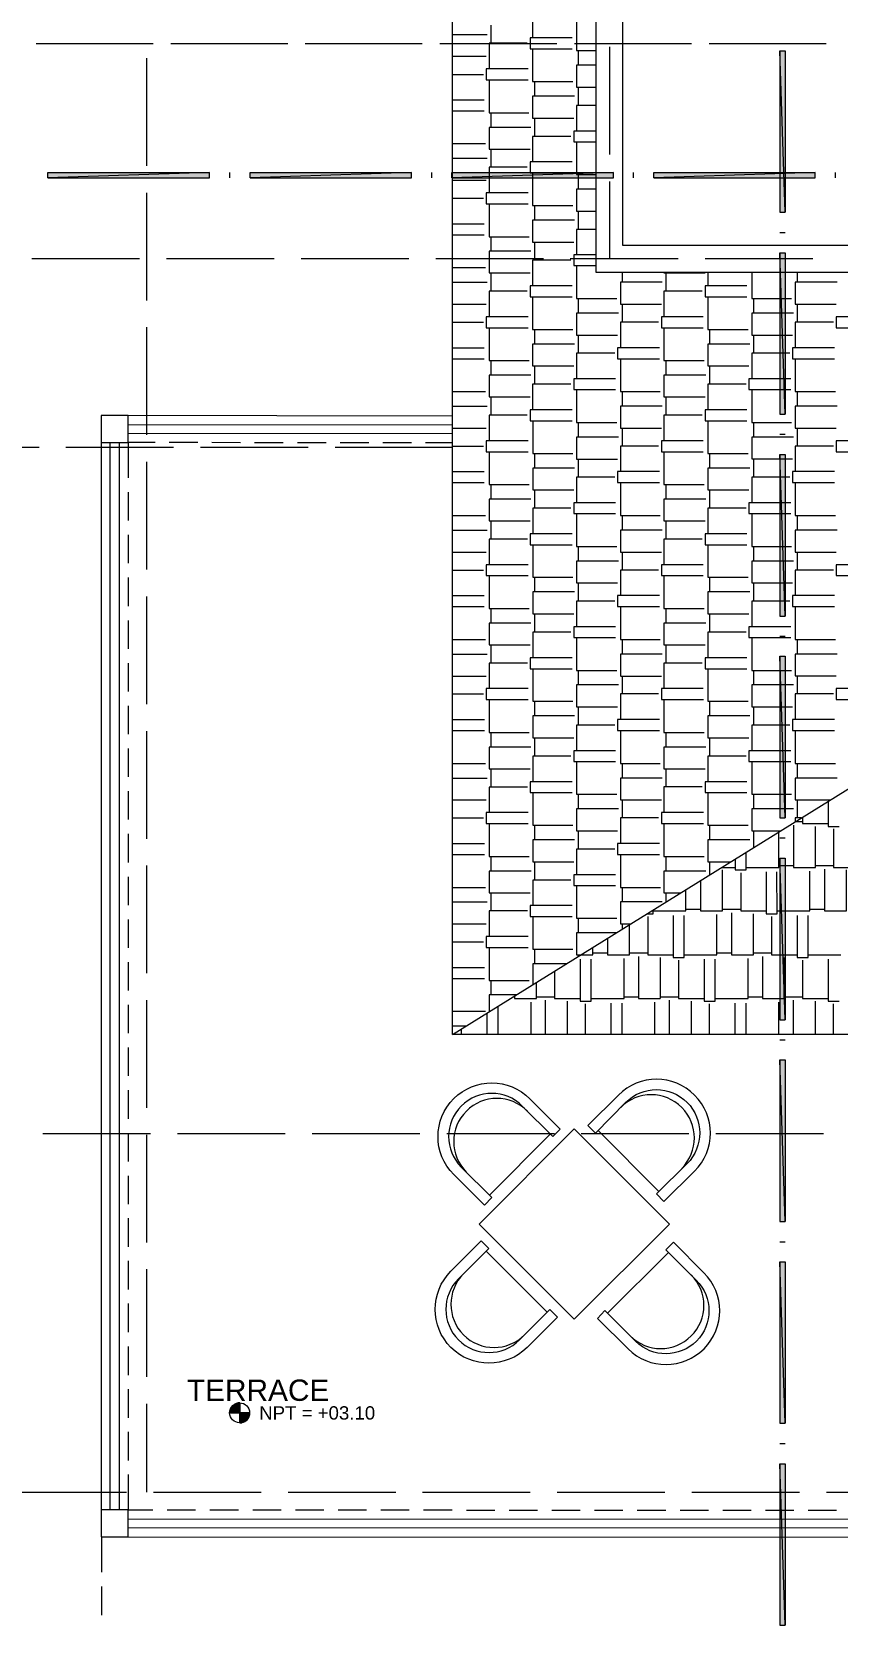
# Model space of a CAD drawing. Header units: metres. Extents: x 14 to 155, y 0 to 125.
# Drawn here: x 101.08 to 105.58, y 96.5 to 105.38 of the extents above; entities that cross this region are included whole.
import ezdxf

# ---------------------------------------------------------------- set-up
doc = ezdxf.new("R2010")
doc.units = ezdxf.units.M
doc.layers.add('PDF2_Geometry', color=7, linetype='Continuous', true_color=0xffbe80)
doc.layers.add('PDF2_Solid Fills', color=7, linetype='Continuous')
doc.layers.add('PDF2_Text', color=255, linetype='Continuous')
doc.styles.add('PDF Arial', font='arial.ttf')

msp = doc.modelspace()

# ---------------------------------------------------------------- linework, layer by layer
at = {"layer": 'PDF2_Geometry', "color": 0, "lineweight": 5}
for points in [[(106.3024, 99.7912), (103.4275, 99.7911), (103.427, 112.3918), (114.5739, 112.3922), (114.5744, 99.7915), (113.7253, 99.7915), (113.7253, 98.1903), (106.3025, 98.19)], [(112.995, 105.2402), (112.9949, 107.5903), (104.2263, 107.5899), (104.2264, 105.4435), (104.2264, 104.0414), (108.375, 104.0416), (108.3749, 105.2401)], [(112.8446, 105.3907), (108.2245, 105.3905), (108.2246, 104.1905), (104.3768, 104.1903), (104.3767, 107.4396), (112.8446, 107.4399)]]:
    msp.add_lwpolyline(points, close=True, dxfattribs=at)
at = {"layer": 'PDF2_Geometry', "color": 0, "lineweight": 0}
for points in [[(103.6404, 105.4185), (103.6404, 105.3167)], [(104.087, 105.489), (103.8739, 105.489), (103.8739, 105.3464)], [(104.1183, 105.4593), (104.1183, 105.276), (104.2264, 105.276)], [(103.4274, 105.3668), (103.6201, 105.3668)], [(104.0933, 105.3465), (103.8598, 105.3465), (103.8598, 105.2854), (104.0933, 105.2854)], [(101.1072, 105.3151), (101.7072, 105.3151)], [(101.1588, 105.3151), (101.7589, 105.3151)], [(101.8576, 105.3151), (102.4576, 105.3151)], [(101.9093, 105.3151), (102.5093, 105.3151)], [(102.6064, 105.3151), (103.2064, 105.3151)], [(102.6582, 105.3151), (103.2582, 105.3151)], [(103.3569, 105.3151), (103.9569, 105.3152)], [(103.4086, 105.3151), (104.0086, 105.3152)], [(103.4274, 105.2446), (103.6154, 105.2447)], [(103.8442, 105.3167), (103.631, 105.3167), (103.6311, 105.1741)], [(103.8739, 105.2854), (103.8739, 105.1037), (104.098, 105.1037)], [(104.1073, 105.3152), (104.7073, 105.3152)], [(104.1277, 105.276), (104.1277, 105.1945)], [(104.159, 105.3152), (104.759, 105.3152)], [(104.3016, 105.2963), (104.3016, 104.6963)], [(104.8577, 105.3152), (105.4578, 105.3152)], [(104.9095, 105.3152), (105.5095, 105.3152)], [(101.7213, 105.2336), (101.7213, 104.6336)], [(103.8488, 105.1742), (103.6154, 105.1741), (103.6154, 105.113), (103.8488, 105.113)], [(104.2264, 105.1945), (104.1183, 105.1945), (104.1183, 105.0724), (104.2264, 105.0724)], [(103.4274, 105.1427), (103.5997, 105.1427)], [(103.6311, 105.113), (103.6311, 104.9297), (103.8535, 104.9297)], [(103.8848, 105.1037), (103.8849, 105.0222)], [(104.1277, 105.0724), (104.1277, 104.9705)], [(103.4274, 105.0017), (103.6044, 105.0017)], [(104.1073, 105.0222), (103.8739, 105.0222), (103.8739, 104.9)], [(103.4274, 104.9407), (103.6044, 104.9407)], [(103.6404, 104.9297), (103.6404, 104.8483)], [(103.8739, 104.8999), (104.1026, 104.8999)], [(103.8849, 104.8999), (103.8849, 104.7981)], [(104.2264, 104.9704), (104.1183, 104.9704), (104.1183, 104.8278)], [(103.8645, 104.8483), (103.6311, 104.8483), (103.6311, 104.7276), (103.8598, 104.7276)], [(104.087, 104.7981), (103.8739, 104.7981), (103.8739, 104.6555)], [(104.2264, 104.8279), (104.1026, 104.8279), (104.1027, 104.7684), (104.2264, 104.7684)], [(103.4274, 104.7574), (103.6107, 104.7574)], [(103.6404, 104.7276), (103.6404, 104.6258)], [(104.1183, 104.7684), (104.1183, 104.5851), (104.2264, 104.5851)], [(103.4274, 104.6759), (103.6201, 104.6759)], [(103.8442, 104.6258), (103.6311, 104.6258), (103.6311, 104.4832)], [(104.0933, 104.6555), (103.8598, 104.6555), (103.8598, 104.5944)], [(102.1866, 104.5662), (102.1866, 104.596)], [(103.3115, 104.5662), (103.3115, 104.596)], [(103.4274, 104.5537), (103.6154, 104.5537)], [(103.8598, 104.5945), (104.0933, 104.5945)], [(103.8739, 104.5945), (103.8739, 104.4128)], [(104.1277, 104.5851), (104.1277, 104.5036)], [(104.3016, 104.5459), (104.3016, 104.1166)], [(104.4363, 104.5663), (104.4363, 104.5961)], [(105.5612, 104.5663), (105.5612, 104.5961)], [(101.7213, 104.4831), (101.7213, 103.8831)], [(103.4274, 104.4535), (103.5998, 104.4535)], [(103.8489, 104.4832), (103.6154, 104.4832), (103.6154, 104.4221)], [(104.2264, 104.5036), (104.1183, 104.5036), (104.1183, 104.3815)], [(103.6154, 104.4221), (103.8489, 104.4222)], [(103.6311, 104.4221), (103.6311, 104.2389), (103.8536, 104.2389)], [(103.8739, 104.4127), (104.098, 104.4127)], [(103.8849, 104.4127), (103.8849, 104.3312)], [(104.1183, 104.3814), (104.2264, 104.3814)], [(104.1277, 104.3814), (104.1277, 104.2796)], [(103.4275, 104.3109), (103.6045, 104.3109)], [(104.1074, 104.3312), (103.8739, 104.3312), (103.8739, 104.2091), (104.1027, 104.2091)], [(104.2264, 104.2796), (104.1183, 104.2796), (104.1183, 104.137)], [(103.4275, 104.2497), (103.6045, 104.2497)], [(103.6405, 104.2389), (103.6405, 104.1574)], [(103.8849, 104.2091), (103.8849, 104.1072)], [(105.2511, 104.2624), (105.2809, 104.2624)], [(101.0837, 104.1165), (101.6837, 104.1165)], [(101.8341, 104.1165), (102.4341, 104.1166)], [(102.583, 104.1166), (103.183, 104.1166)], [(103.3334, 104.1166), (103.9335, 104.1166)], [(103.8645, 104.1574), (103.6311, 104.1574), (103.6311, 104.0414), (103.6311, 104.0367), (103.8599, 104.0367)], [(104.087, 104.1072), (103.8739, 104.1072), (103.8739, 104.0414), (103.8739, 103.9646)], [(104.0838, 104.1166), (104.6839, 104.1166)], [(104.2264, 104.137), (104.1027, 104.137), (104.1027, 104.0774), (104.2264, 104.0774)], [(104.8343, 104.1167), (105.4344, 104.1167)], [(103.4275, 104.0664), (103.6108, 104.0664)], [(103.6405, 104.0367), (103.6405, 103.9349)], [(104.1183, 104.0774), (104.1183, 104.0414), (104.1183, 103.8941), (104.3424, 103.8942)], [(104.3721, 104.0414), (104.3721, 103.985)], [(104.6056, 104.0415), (104.6056, 104.0368), (104.8343, 104.0368)], [(104.6165, 104.0368), (104.6165, 103.9349)], [(104.85, 104.0415), (104.85, 103.9647)], [(105.0944, 104.0415), (105.0944, 103.8942), (105.3169, 103.8942)], [(105.3482, 104.0415), (105.3482, 103.985)], [(103.4275, 103.985), (103.6201, 103.985)], [(103.8442, 103.9349), (103.6311, 103.9349), (103.6311, 103.7923)], [(104.0933, 103.9646), (103.8599, 103.9646), (103.8599, 103.9035)], [(104.5962, 103.985), (104.3628, 103.985), (104.3628, 103.8628), (104.5915, 103.8628)], [(104.8187, 103.935), (104.6056, 103.9349), (104.6056, 103.7923)], [(105.0678, 103.9647), (104.8343, 103.9647), (104.8343, 103.9035)], [(105.5707, 103.985), (105.3372, 103.985), (105.3372, 103.8629), (105.566, 103.8629)], [(103.4275, 103.8628), (103.6154, 103.8628)], [(103.8599, 103.9036), (104.0933, 103.9036)], [(103.8739, 103.9036), (103.8739, 103.7219)], [(104.1277, 103.8941), (104.1277, 103.8127)], [(104.3721, 103.8628), (104.3721, 103.7626)], [(104.8343, 103.9036), (105.0678, 103.9036)], [(104.85, 103.9036), (104.85, 103.7219)], [(105.1038, 103.8942), (105.1038, 103.8127)], [(105.3482, 103.8629), (105.3482, 103.7627)], [(101.7213, 103.7343), (101.7214, 103.1343)], [(103.4275, 103.7626), (103.5998, 103.7626)], [(103.8489, 103.7923), (103.6154, 103.7923), (103.6155, 103.7312), (103.8489, 103.7312)], [(103.6311, 103.7312), (103.6311, 103.5479), (103.8536, 103.5479)], [(104.3518, 103.8127), (104.1183, 103.8127), (104.1183, 103.6905), (104.3471, 103.6905)], [(104.5759, 103.7626), (104.3628, 103.7626), (104.3628, 103.62)], [(104.825, 103.7924), (104.5915, 103.7923), (104.5915, 103.7312), (104.825, 103.7312)], [(104.6056, 103.7312), (104.6056, 103.5479), (104.8297, 103.5479)], [(105.3279, 103.8127), (105.0944, 103.8127), (105.0944, 103.6905), (105.3216, 103.6906)], [(105.5503, 103.7627), (105.3372, 103.7627), (105.3372, 103.6201)], [(105.7994, 103.7924), (105.5659, 103.7924), (105.5659, 103.7313), (105.7994, 103.7313)], [(103.8739, 103.7218), (104.098, 103.7218)], [(103.8849, 103.7218), (103.8849, 103.6403)], [(104.1277, 103.6905), (104.1277, 103.5887)], [(104.85, 103.7219), (105.0741, 103.7219)], [(104.8594, 103.7219), (104.8594, 103.6404)], [(105.1038, 103.6905), (105.1038, 103.5887)], [(103.4275, 103.62), (103.6045, 103.62)], [(103.4275, 103.5589), (103.6045, 103.5589)], [(104.1074, 103.6404), (103.8739, 103.6403), (103.8739, 103.5182), (104.1027, 103.5182)], [(104.3315, 103.5887), (104.1184, 103.5887), (104.1184, 103.4461)], [(104.5806, 103.62), (104.3471, 103.62), (104.3471, 103.5589), (104.5806, 103.5589)], [(104.3628, 103.5589), (104.3628, 103.3756), (104.5853, 103.3756)], [(105.0835, 103.6404), (104.85, 103.6404), (104.85, 103.5182), (105.0788, 103.5182)], [(105.3075, 103.5887), (105.0944, 103.5887), (105.0944, 103.4461)], [(105.5566, 103.6201), (105.3216, 103.6201), (105.3216, 103.5589), (105.5566, 103.5589)], [(105.3373, 103.5589), (105.3373, 103.3756), (105.5613, 103.3756)], [(103.8646, 103.4664), (103.6311, 103.4664), (103.6311, 103.3458)], [(103.6405, 103.5479), (103.6405, 103.4664)], [(103.8849, 103.5182), (103.8849, 103.4164)], [(104.839, 103.4665), (104.6056, 103.4665), (104.6056, 103.3458)], [(104.6166, 103.5479), (104.6166, 103.4665)], [(104.8594, 103.5182), (104.8594, 103.4164)], [(103.4275, 103.3756), (103.6108, 103.3756)], [(104.087, 103.4164), (103.8739, 103.4164), (103.8739, 103.2738)], [(104.3361, 103.4461), (104.1027, 103.4461), (104.1027, 103.3866), (104.3362, 103.3866)], [(104.1184, 103.3866), (104.1184, 103.2033), (104.3424, 103.2033)], [(104.3722, 103.3756), (104.3722, 103.2941)], [(105.0631, 103.4164), (104.85, 103.4164), (104.85, 103.2738)], [(105.3122, 103.4461), (105.0788, 103.4461), (105.0788, 103.3866), (105.3122, 103.3866)], [(105.0944, 103.3866), (105.0944, 103.2033), (105.3169, 103.2033)], [(105.3482, 103.3756), (105.3482, 103.2942)], [(103.4275, 103.2941), (103.6202, 103.2941)], [(103.6311, 103.3459), (103.8599, 103.3459)], [(103.6405, 103.3459), (103.6405, 103.244)], [(104.5962, 103.2941), (104.3628, 103.2941), (104.3628, 103.172), (104.5915, 103.172)], [(104.6056, 103.3459), (104.8344, 103.3459)], [(104.6166, 103.3459), (104.6166, 103.2441)], [(105.5707, 103.2942), (105.3373, 103.2942), (105.3373, 103.172), (105.566, 103.172)], [(103.8442, 103.2439), (103.6311, 103.2439), (103.6311, 103.1013)], [(104.0933, 103.2738), (103.8599, 103.2738), (103.8599, 103.2126), (104.0933, 103.2126)], [(103.874, 103.2126), (103.874, 103.0309), (104.098, 103.031)], [(104.1277, 103.2033), (104.1277, 103.1218)], [(104.8187, 103.244), (104.6056, 103.244), (104.6056, 103.1014)], [(105.0678, 103.2738), (104.8344, 103.2738), (104.8344, 103.2127), (105.0678, 103.2127)], [(104.85, 103.2127), (104.85, 103.031), (105.0741, 103.031)], [(105.1038, 103.2033), (105.1038, 103.1218)], [(103.4275, 103.1406), (101.6195, 103.1421), (101.6195, 103.1922), (103.4275, 103.1908)], [(103.4275, 103.1719), (103.6155, 103.1719)], [(104.3518, 103.1218), (104.1184, 103.1218), (104.1184, 102.9996), (104.3471, 102.9996)], [(104.3722, 103.172), (104.3722, 103.0717)], [(105.3279, 103.1218), (105.0944, 103.1218), (105.0944, 102.9997), (105.3216, 102.9997)], [(105.2511, 103.1375), (105.2809, 103.1375)], [(105.3482, 103.172), (105.3482, 103.0718)], [(100.5229, 103.0652), (101.1229, 103.0652)], [(101.2733, 103.0652), (101.8733, 103.0653)], [(101.7699, 103.092), (101.6195, 103.092), (101.6196, 102.8946)], [(102.0081, 103.092), (101.8483, 103.092)], [(102.0222, 103.0653), (102.6222, 103.0653)], [(102.2462, 103.0904), (102.0864, 103.092)], [(102.4843, 103.0904), (102.3246, 103.0904)], [(102.7225, 103.0904), (102.5627, 103.0904)], [(102.7726, 103.0653), (103.4275, 103.0653)], [(102.9606, 103.0904), (102.8008, 103.0904)], [(103.1987, 103.0904), (103.039, 103.0904)], [(103.4275, 103.0905), (103.2771, 103.0905)], [(103.4275, 103.0716), (103.5998, 103.0716)], [(103.8489, 103.1014), (103.6155, 103.1014), (103.6155, 103.0403), (103.8489, 103.0403)], [(103.6311, 103.0403), (103.6311, 102.857), (103.8536, 102.857)], [(103.8849, 103.0309), (103.8849, 102.9495)], [(104.5759, 103.0717), (104.3628, 103.0716), (104.3628, 102.929)], [(104.825, 103.1015), (104.5915, 103.1015), (104.5916, 103.0403), (104.825, 103.0404)], [(104.6056, 103.0403), (104.6056, 102.8571), (104.8297, 102.8571)], [(104.8594, 103.031), (104.8594, 102.9495)], [(105.5504, 103.0717), (105.3373, 103.0717), (105.3373, 102.9291)], [(105.7994, 103.1015), (105.5659, 103.1015), (105.5659, 103.0404), (105.7994, 103.0404)], [(101.7214, 102.9839), (101.7214, 102.3839)], [(104.1074, 102.9495), (103.874, 102.9495), (103.874, 102.8273)], [(104.1278, 102.9996), (104.1278, 102.8978)], [(105.0835, 102.9495), (104.85, 102.9495), (104.85, 102.8273)], [(105.1038, 102.9997), (105.1038, 102.8979)], [(103.4275, 102.9291), (103.6045, 102.9291)], [(103.4275, 102.868), (103.6045, 102.868)], [(103.6405, 102.857), (103.6405, 102.7755)], [(104.3315, 102.8977), (104.1184, 102.8977), (104.1184, 102.7551)], [(104.5806, 102.9292), (104.3471, 102.9291), (104.3471, 102.868), (104.5806, 102.868)], [(104.3628, 102.868), (104.3628, 102.6847), (104.5853, 102.6847)], [(104.6166, 102.8571), (104.6166, 102.7756)], [(105.3076, 102.8978), (105.0945, 102.8978), (105.0945, 102.7552)], [(105.5567, 102.9292), (105.3216, 102.9292), (105.3216, 102.8681), (105.5567, 102.8681)], [(105.3373, 102.8681), (105.3373, 102.6848), (105.5614, 102.6848)], [(101.6196, 102.8147), (101.6196, 102.6564)], [(103.8646, 102.7756), (103.6311, 102.7755), (103.6311, 102.6549), (103.8599, 102.6549)], [(103.874, 102.8272), (104.1027, 102.8272)], [(103.8849, 102.8272), (103.8849, 102.7254)], [(104.3362, 102.7552), (104.1027, 102.7552), (104.1027, 102.6957), (104.3362, 102.6957)], [(104.8391, 102.7756), (104.6056, 102.7756), (104.6056, 102.6549), (104.8344, 102.6549)], [(104.85, 102.8273), (105.0788, 102.8273)], [(104.8594, 102.8273), (104.8594, 102.7254)], [(105.3122, 102.7553), (105.0788, 102.7553), (105.0788, 102.6957), (105.3123, 102.6957)], [(103.4275, 102.6847), (103.6108, 102.6847)], [(104.0871, 102.7254), (103.874, 102.7254), (103.874, 102.5828)], [(104.1184, 102.6957), (104.1184, 102.5124), (104.3425, 102.5124)], [(104.3722, 102.6847), (104.3722, 102.6033)], [(105.0631, 102.7254), (104.85, 102.7254), (104.85, 102.5828)], [(105.0945, 102.6957), (105.0945, 102.5124), (105.3169, 102.5124)], [(105.3483, 102.6848), (105.3483, 102.6033)], [(101.6196, 102.5765), (101.6196, 102.4183)], [(103.4275, 102.6032), (103.6202, 102.6032)], [(103.6405, 102.6549), (103.6405, 102.5531)], [(104.0934, 102.5829), (103.8599, 102.5829), (103.8599, 102.5218), (104.0934, 102.5218)], [(104.5963, 102.6033), (104.3628, 102.6033), (104.3628, 102.4811)], [(104.6166, 102.6549), (104.6166, 102.5531)], [(105.0678, 102.5829), (104.8344, 102.5829), (104.8344, 102.5218), (105.0678, 102.5218)], [(105.5707, 102.6033), (105.3373, 102.6033), (105.3373, 102.4811)], [(103.8443, 102.5531), (103.6312, 102.5531), (103.6312, 102.4105)], [(103.874, 102.5218), (103.874, 102.3401), (104.0981, 102.3401)], [(104.1278, 102.5124), (104.1278, 102.4309)], [(104.8187, 102.5531), (104.6056, 102.5531), (104.6056, 102.4105)], [(104.8501, 102.5218), (104.8501, 102.3401), (105.0741, 102.3401)], [(105.1038, 102.5124), (105.1038, 102.431)], [(103.4275, 102.481), (103.6155, 102.481)], [(103.8489, 102.4106), (103.6155, 102.4106), (103.6155, 102.3494), (103.849, 102.3494)], [(104.3518, 102.4309), (104.1184, 102.4309), (104.1184, 102.3088)], [(104.3628, 102.481), (104.5916, 102.481)], [(104.3722, 102.481), (104.3722, 102.3808)], [(104.825, 102.4106), (104.5916, 102.4106), (104.5916, 102.3495), (104.825, 102.3495)], [(105.3279, 102.431), (105.0945, 102.431), (105.0945, 102.3088)], [(105.3373, 102.481), (105.5661, 102.481)], [(105.3483, 102.481), (105.3483, 102.3808)], [(105.7994, 102.4106), (105.566, 102.4106), (105.566, 102.3495), (105.7994, 102.3495)], [(101.6196, 102.3384), (101.6196, 102.1801)], [(103.4275, 102.3807), (103.5998, 102.3807)], [(103.6312, 102.3494), (103.6312, 102.1661), (103.8536, 102.1662)], [(103.885, 102.3401), (103.885, 102.2586)], [(104.5759, 102.3808), (104.3628, 102.3808), (104.3628, 102.2382)], [(104.6056, 102.3495), (104.6056, 102.1662), (104.8297, 102.1662)], [(104.8594, 102.3401), (104.8594, 102.2586)], [(105.5504, 102.3808), (105.3373, 102.3808), (105.3373, 102.2382)], [(101.7214, 102.2334), (101.7214, 101.6334)], [(103.4275, 102.2381), (103.6045, 102.2381)], [(104.1074, 102.2586), (103.874, 102.2586), (103.874, 102.1364)], [(104.1184, 102.3087), (104.3472, 102.3087)], [(104.1278, 102.3087), (104.1278, 102.2069)], [(104.5806, 102.2382), (104.3472, 102.2382), (104.3472, 102.177)], [(105.0835, 102.2586), (104.8501, 102.2586), (104.8501, 102.1365)], [(105.0945, 102.3087), (105.3216, 102.3087)], [(105.1039, 102.3087), (105.1039, 102.2069)], [(105.5567, 102.2382), (105.3216, 102.2382), (105.3216, 102.1771)], [(103.4275, 102.1771), (103.6045, 102.1771)], [(103.6405, 102.1661), (103.6405, 102.0847)], [(103.874, 102.1363), (104.1028, 102.1363)], [(103.885, 102.1363), (103.885, 102.0345)], [(104.3315, 102.2069), (104.1184, 102.2069), (104.1184, 102.0643)], [(104.3472, 102.1771), (104.5806, 102.1772)], [(104.3628, 102.1771), (104.3628, 101.9939), (104.5853, 101.9939)], [(104.6166, 102.1662), (104.6166, 102.0847)], [(104.8501, 102.1364), (105.0788, 102.1364)], [(104.8594, 102.1364), (104.8594, 102.0346)], [(105.3076, 102.2069), (105.0945, 102.2069), (105.0945, 102.0643)], [(105.3216, 102.1772), (105.5567, 102.1772)], [(105.3373, 102.1772), (105.3373, 101.9939), (105.5614, 101.9939)], [(101.6196, 102.1003), (101.6196, 101.942)], [(103.8646, 102.0847), (103.6312, 102.0847), (103.6312, 101.964), (103.8599, 101.964)], [(104.3362, 102.0644), (104.1028, 102.0643), (104.1028, 102.0048), (104.3362, 102.0048)], [(104.8391, 102.0847), (104.6057, 102.0847), (104.6057, 101.964), (104.8344, 101.9641)], [(105.3123, 102.0644), (105.0788, 102.0644), (105.0788, 102.0048), (105.3123, 102.0049)], [(103.4275, 101.9938), (103.6108, 101.9938)], [(103.6406, 101.964), (103.6406, 101.8622)], [(104.0871, 102.0345), (103.874, 102.0345), (103.874, 101.8919)], [(104.1184, 102.0048), (104.1184, 101.8215), (104.3425, 101.8215)], [(104.3722, 101.9939), (104.3722, 101.9124)], [(104.6166, 101.964), (104.6166, 101.8622)], [(105.0632, 102.0346), (104.8501, 102.0346), (104.8501, 101.892)], [(105.0945, 102.0048), (105.0945, 101.8216), (105.317, 101.8216)], [(105.2512, 102.0126), (105.281, 102.0126)], [(105.3483, 101.9939), (105.3483, 101.9124)], [(103.4275, 101.9123), (103.6202, 101.9124)], [(104.0934, 101.8919), (103.8599, 101.8919), (103.8599, 101.8308)], [(104.5963, 101.9124), (104.3628, 101.9124), (104.3628, 101.7902)], [(105.0679, 101.892), (104.8344, 101.892), (104.8344, 101.8308)], [(105.5708, 101.9124), (105.3373, 101.9124), (105.3373, 101.7903)], [(101.6196, 101.8621), (101.6196, 101.7039)], [(103.4275, 101.7901), (103.6155, 101.7901)], [(103.8443, 101.8622), (103.6312, 101.8622), (103.6312, 101.7196)], [(103.8599, 101.8309), (104.0934, 101.8309)], [(103.874, 101.8309), (103.874, 101.6492)], [(104.1278, 101.8215), (104.1278, 101.7401)], [(104.3628, 101.7901), (104.5916, 101.7901)], [(104.3722, 101.7901), (104.3722, 101.6899)], [(104.8188, 101.8622), (104.6057, 101.8622), (104.6057, 101.7196)], [(104.8344, 101.8309), (105.0679, 101.8309)], [(104.8501, 101.8309), (104.8501, 101.6492)], [(105.1039, 101.8216), (105.1039, 101.7401)], [(105.3373, 101.7902), (105.5661, 101.7902)], [(105.3483, 101.7902), (105.3483, 101.6899)], [(103.4276, 101.6899), (103.5999, 101.6899)], [(103.849, 101.7196), (103.6155, 101.7196), (103.6155, 101.6585)], [(104.3519, 101.74), (104.1184, 101.74), (104.1184, 101.6178), (104.3472, 101.6178)], [(104.5759, 101.6899), (104.3628, 101.6899), (104.3628, 101.5473)], [(104.825, 101.7196), (104.5916, 101.7196), (104.5916, 101.6585)], [(105.3279, 101.74), (105.0945, 101.74), (105.0945, 101.6178), (105.3217, 101.6178)], [(105.5504, 101.6899), (105.3373, 101.6899), (105.3373, 101.5473)], [(105.7994, 101.7197), (105.566, 101.7197), (105.566, 101.6585)], [(101.6196, 101.624), (101.6196, 101.4657)], [(103.6155, 101.6586), (103.849, 101.6586)], [(103.6312, 101.6586), (103.6312, 101.4753)], [(103.874, 101.6491), (104.0981, 101.6491)], [(103.885, 101.6491), (103.885, 101.5676)], [(104.1278, 101.6178), (104.1278, 101.516)], [(104.5916, 101.6586), (104.8251, 101.6586)], [(104.6057, 101.6586), (104.6057, 101.4753)], [(104.8501, 101.6491), (105.0742, 101.6491)], [(104.8595, 101.6491), (104.8595, 101.5677)], [(105.1039, 101.6178), (105.1039, 101.516)], [(105.566, 101.6586), (105.7994, 101.6586)], [(103.4276, 101.5473), (103.6046, 101.5473)], [(104.1075, 101.5676), (103.874, 101.5676), (103.874, 101.4455), (104.1028, 101.4455)], [(104.3315, 101.516), (104.1184, 101.516), (104.1184, 101.3734)], [(104.5806, 101.5473), (104.3472, 101.5473), (104.3472, 101.4862), (104.5806, 101.4862)], [(105.0835, 101.5677), (104.8501, 101.5677), (104.8501, 101.4455), (105.0789, 101.4455)], [(105.3076, 101.516), (105.0945, 101.516), (105.0945, 101.3734)], [(105.5567, 101.5473), (105.3217, 101.5473), (105.3217, 101.4862), (105.5567, 101.4862)], [(101.7214, 101.483), (101.7214, 100.883)], [(103.4276, 101.4861), (103.6046, 101.4861)], [(103.6312, 101.4752), (103.8537, 101.4752)], [(103.6406, 101.4752), (103.6406, 101.3937)], [(103.885, 101.4455), (103.885, 101.3437)], [(104.3629, 101.4862), (104.3629, 101.3029), (104.5853, 101.3029)], [(104.6057, 101.4752), (104.8297, 101.4752)], [(104.6166, 101.4752), (104.6166, 101.3937)], [(104.8595, 101.4455), (104.8595, 101.3437)], [(105.3373, 101.4862), (105.3373, 101.3029), (105.5614, 101.3029)], [(101.6196, 101.3858), (101.6196, 101.2276)], [(103.8646, 101.3937), (103.6312, 101.3937), (103.6312, 101.273)], [(104.0871, 101.3437), (103.874, 101.3437), (103.874, 101.201)], [(104.3362, 101.3734), (104.1028, 101.3734), (104.1028, 101.3138), (104.3362, 101.3139)], [(104.8391, 101.3938), (104.6057, 101.3937), (104.6057, 101.2731)], [(105.0632, 101.3437), (104.8501, 101.3437), (104.8501, 101.2011)], [(105.3123, 101.3734), (105.0789, 101.3734), (105.0789, 101.3139), (105.3123, 101.3139)], [(103.4276, 101.3028), (103.6109, 101.3029)], [(103.6312, 101.2731), (103.86, 101.2731)], [(103.6406, 101.2731), (103.6406, 101.1713)], [(104.1184, 101.3138), (104.1184, 101.1306), (104.3425, 101.1306)], [(104.3722, 101.3029), (104.3722, 101.2214)], [(104.6057, 101.2732), (104.8344, 101.2732)], [(104.6167, 101.2732), (104.6167, 101.1714)], [(105.0945, 101.3139), (105.0945, 101.1306), (105.317, 101.1306)], [(105.3483, 101.3029), (105.3483, 101.2215)], [(103.4276, 101.2214), (103.6202, 101.2214)], [(103.8443, 101.1713), (103.6312, 101.1713), (103.6312, 101.0287)], [(104.0934, 101.2011), (103.86, 101.201), (103.86, 101.1399), (104.0934, 101.1399)], [(104.5963, 101.2214), (104.3629, 101.2214), (104.3629, 101.0993), (104.5916, 101.0993)], [(104.8188, 101.1714), (104.6057, 101.1714), (104.6057, 101.0288)], [(105.0679, 101.2011), (104.8344, 101.2011), (104.8344, 101.14), (105.0679, 101.14)], [(105.5708, 101.2215), (105.3373, 101.2215), (105.3373, 101.0993), (105.5348, 101.0993)], [(101.6196, 101.1477), (101.6196, 100.9895)], [(103.4276, 101.0992), (103.6156, 101.0992)], [(103.874, 101.1399), (103.874, 100.9582), (104.0981, 100.9582)], [(104.1278, 101.1306), (104.1278, 101.0491)], [(104.3722, 101.0993), (104.3722, 100.999)], [(104.8501, 101.14), (104.8501, 100.9583), (105.0742, 100.9583)], [(105.1039, 101.1306), (105.1039, 101.0491)], [(105.3483, 101.0993), (105.3483, 100.9991)], [(105.5206, 101.0914), (105.5206, 100.952), (105.5818, 100.952)], [(103.4276, 100.9989), (103.5999, 100.9989)], [(103.849, 101.0287), (103.6156, 101.0287), (103.6156, 100.9676), (103.849, 100.9676)], [(104.3519, 101.0491), (104.1185, 101.0491), (104.1185, 100.9269), (104.3472, 100.9269)], [(104.576, 100.9989), (104.3629, 100.9989), (104.3629, 100.8563)], [(104.8251, 101.0288), (104.5916, 101.0288), (104.5916, 100.9676), (104.8251, 100.9676)], [(105.328, 101.0491), (105.0945, 101.0491), (105.0945, 100.927), (105.2559, 100.927)], [(105.3703, 100.999), (105.3373, 100.999), (105.3373, 100.977)], [(105.3388, 100.9786), (105.378, 100.9786)], [(105.378, 101.0022), (105.378, 100.9677), (105.5206, 100.9677)], [(101.6196, 100.9096), (101.6196, 100.7513)], [(103.6312, 100.9676), (103.6312, 100.7843), (103.8537, 100.7843)], [(103.885, 100.9582), (103.885, 100.8768)], [(104.1278, 100.9269), (104.1278, 100.8251)], [(104.6057, 100.9676), (104.6057, 100.7843), (104.8298, 100.7844)], [(104.8595, 100.9583), (104.8595, 100.8768)], [(105.1039, 100.927), (105.1039, 100.8329)], [(105.2465, 100.7232), (105.2465, 100.9206)], [(105.3279, 100.9583), (105.3279, 100.7232), (105.4501, 100.7232)], [(105.4501, 100.7232), (105.4501, 100.952)], [(105.5504, 100.9379), (105.5504, 100.7233), (105.693, 100.7233)], [(103.4276, 100.8564), (103.6046, 100.8564)], [(104.1075, 100.8768), (103.874, 100.8768), (103.874, 100.7546), (104.1028, 100.7546)], [(104.3316, 100.8251), (104.1185, 100.8251), (104.1185, 100.6825)], [(104.5807, 100.8564), (104.3472, 100.8564), (104.3472, 100.7953), (104.5807, 100.7953)], [(105.0836, 100.8768), (104.8501, 100.8768), (104.8501, 100.7546), (104.9786, 100.7546)], [(105.0631, 100.7092), (105.0631, 100.8079)], [(105.2512, 100.8878), (105.281, 100.8878)], [(101.7215, 100.7341), (101.7215, 100.134)], [(103.4276, 100.7953), (103.6046, 100.7953)], [(103.6406, 100.7843), (103.6406, 100.7028)], [(103.885, 100.7546), (103.885, 100.6528)], [(104.3629, 100.7953), (104.3629, 100.612), (104.5854, 100.612)], [(104.6167, 100.7843), (104.6167, 100.7029)], [(104.8595, 100.7546), (104.8595, 100.681)], [(104.9284, 100.7232), (105.002, 100.7232)], [(105.0021, 100.7687), (105.0021, 100.7092), (105.0632, 100.7092)], [(105.0631, 100.7232), (105.2464, 100.7232)], [(105.2465, 100.7342), (105.328, 100.7342)], [(105.4501, 100.7342), (105.5504, 100.7342)], [(105.5003, 100.7139), (105.5003, 100.4804), (105.6225, 100.4804), (105.6225, 100.7092)], [(101.6196, 100.6714), (101.6196, 100.5132)], [(103.8647, 100.7028), (103.6312, 100.7028), (103.6312, 100.5822), (103.86, 100.5822)], [(104.0872, 100.6527), (103.874, 100.6527), (103.8741, 100.5101)], [(104.3363, 100.6825), (104.1028, 100.6825), (104.1028, 100.623), (104.3363, 100.623)], [(104.1185, 100.623), (104.1185, 100.4397), (104.3425, 100.4397)], [(104.8392, 100.7029), (104.6057, 100.7029), (104.6057, 100.5822), (104.6997, 100.5822)], [(104.8093, 100.6496), (104.8093, 100.4804), (104.9315, 100.4804)], [(104.9316, 100.4804), (104.9316, 100.7092)], [(105.0334, 100.6935), (105.0334, 100.4804), (105.1744, 100.4804)], [(105.1744, 100.6982), (105.1744, 100.4648), (105.2356, 100.4648), (105.2355, 100.6982)], [(105.2356, 100.4804), (105.4188, 100.4804), (105.4188, 100.7029)], [(103.4276, 100.612), (103.6109, 100.612)], [(103.6406, 100.5822), (103.6406, 100.4804)], [(104.3723, 100.612), (104.3723, 100.5305)], [(104.5446, 100.4804), (104.7279, 100.4804), (104.7279, 100.5995)], [(104.6167, 100.5822), (104.6167, 100.529)], [(103.4276, 100.5305), (103.6203, 100.5305)], [(103.8443, 100.4804), (103.6312, 100.4804), (103.6312, 100.3378)], [(104.0934, 100.5102), (103.86, 100.5102), (103.86, 100.449), (104.0934, 100.4491)], [(103.8741, 100.449), (103.8741, 100.2674), (104.0981, 100.2674)], [(104.5963, 100.5305), (104.3629, 100.5305), (104.3629, 100.4084), (104.4224, 100.4084)], [(104.5117, 100.4647), (104.5446, 100.4647), (104.5446, 100.4851)], [(104.5149, 100.4492), (104.5149, 100.2361), (104.6575, 100.2361)], [(104.6574, 100.4554), (104.6574, 100.2203), (104.7185, 100.2203), (104.7185, 100.4554)], [(104.7185, 100.2361), (104.9002, 100.2361), (104.9002, 100.4602)], [(104.7279, 100.4899), (104.8093, 100.4899)], [(104.9316, 100.4899), (105.0334, 100.4899)], [(104.9817, 100.4695), (104.9817, 100.2361), (105.1038, 100.2361)], [(105.1039, 100.2361), (105.1039, 100.4648)], [(105.2057, 100.4492), (105.2057, 100.2361), (105.3483, 100.2361)], [(105.3483, 100.4554), (105.3483, 100.2203), (105.4095, 100.2203)], [(105.4094, 100.2203), (105.4094, 100.4554)], [(105.4188, 100.4899), (105.5003, 100.4899)], [(101.6196, 100.4333), (101.6197, 100.275)], [(103.4276, 100.4083), (103.6156, 100.4083)], [(104.3394, 100.3582), (104.1185, 100.3582), (104.1185, 100.236), (104.1435, 100.236), (104.2093, 100.2361), (104.2093, 100.2767)], [(104.1278, 100.4397), (104.1279, 100.3582)], [(104.3723, 100.4084), (104.3723, 100.3787)], [(104.4131, 100.2361), (104.4131, 100.4037)], [(103.4276, 100.308), (103.5999, 100.308)], [(103.849, 100.3379), (103.6156, 100.3378), (103.6156, 100.2767), (103.849, 100.2767)], [(103.6312, 100.2767), (103.6312, 100.0934), (103.8537, 100.0934)], [(103.885, 100.2674), (103.885, 100.1859)], [(104.2908, 100.3285), (104.2908, 100.2361), (104.413, 100.2361)], [(101.6197, 100.1952), (101.6197, 100.0369)], [(104.062, 100.1859), (103.8741, 100.1859), (103.8741, 100.0699)], [(104.1279, 100.236), (104.1279, 100.2267)], [(104.1388, 100.2109), (104.1388, 99.9775), (104.2, 99.9775), (104.2, 100.2109)], [(104.2, 99.9916), (104.3833, 99.9916), (104.3832, 100.2157)], [(104.2093, 100.2469), (104.2908, 100.2469)], [(104.4131, 100.2469), (104.5149, 100.2469)], [(104.4631, 100.2267), (104.4631, 99.9916), (104.5853, 99.9917)], [(104.5854, 99.9917), (104.5854, 100.2204)], [(104.6872, 100.2063), (104.6872, 99.9917), (104.8298, 99.9917)], [(104.8298, 100.211), (104.8298, 99.9775), (104.8909, 99.9775)], [(104.8908, 99.9917), (105.0741, 99.9917), (105.0741, 100.2157)], [(104.8908, 99.9775), (104.8908, 100.211)], [(104.9002, 100.247), (104.9817, 100.247)], [(105.1039, 100.247), (105.2057, 100.247)], [(105.1541, 100.2267), (105.1541, 99.9917), (105.2763, 99.9917), (105.2763, 100.2204)], [(105.3781, 100.2063), (105.3781, 99.9917), (105.5207, 99.9917)], [(105.4094, 100.2361), (105.5911, 100.2361)], [(105.5207, 100.211), (105.5207, 99.9775), (105.5818, 99.9775)], [(103.4276, 100.1655), (103.6046, 100.1655)], [(103.4276, 100.1044), (103.6046, 100.1044)], [(103.6406, 100.0934), (103.6406, 100.012)], [(103.9963, 100.1452), (103.9963, 99.9916), (104.1389, 99.9916)], [(103.7832, 100.012), (103.6313, 100.012), (103.6313, 99.9179)], [(103.7676, 100.0026), (103.7723, 100.0026)], [(103.7723, 100.0057), (103.7723, 99.9916), (103.8944, 99.9916), (103.8944, 100.0825)], [(103.8944, 100.0026), (103.9962, 100.0026)], [(104.3833, 100.0026), (104.4631, 100.0026)], [(104.5854, 100.0026), (104.6872, 100.0026)], [(105.0741, 100.0026), (105.154, 100.0026)], [(105.2763, 100.0026), (105.3781, 100.0026)], [(101.6197, 99.957), (101.6197, 99.7988)], [(101.7215, 99.9837), (101.7215, 99.3836)], [(103.4276, 99.9211), (103.6109, 99.9211)], [(103.6814, 99.7911), (103.6814, 99.9493)], [(103.8647, 99.7911), (103.8647, 99.9728)], [(103.9462, 99.7911), (103.9462, 99.9823)], [(104.0683, 99.7911), (104.0683, 99.9776)], [(104.1687, 99.7911), (104.1687, 99.9618)], [(104.3112, 99.7911), (104.3112, 99.9666)], [(104.3723, 99.7911), (104.3723, 99.9666)], [(104.5556, 99.7911), (104.5556, 99.9728)], [(104.6371, 99.7911), (104.637, 99.9823)], [(104.7593, 99.7911), (104.7593, 99.9776)], [(104.8595, 99.7911), (104.8595, 99.9618)], [(105.0021, 99.7911), (105.0021, 99.9666)], [(105.0632, 99.7911), (105.0632, 99.9666)], [(105.2465, 99.7911), (105.2465, 99.9728)], [(105.3279, 99.7911), (105.3279, 99.9823)], [(105.4502, 99.7911), (105.4502, 99.9776)], [(105.5504, 99.7911), (105.5504, 99.9619)], [(103.4276, 99.8396), (103.5044, 99.8396)], [(103.4777, 99.7911), (103.4777, 99.824)], [(103.6203, 99.7911), (103.6203, 99.9117)], [(105.2512, 99.7613), (105.2811, 99.7613)], [(101.6197, 99.7189), (101.6197, 99.5606)], [(101.6197, 99.4808), (101.6197, 99.3225)], [(101.1434, 99.2395), (101.7434, 99.2395)], [(101.6197, 99.2426), (101.6197, 99.0844)], [(101.7215, 99.2333), (101.7215, 98.6332)], [(101.8938, 99.2395), (102.4939, 99.2396)], [(102.6443, 99.2396), (103.2444, 99.2396)], [(103.3947, 99.2396), (103.9948, 99.2396)], [(103.9712, 99.2364), (103.6329, 98.8965)], [(104.1436, 99.2396), (104.7436, 99.2397)], [(104.5776, 98.9169), (104.2392, 99.2568)], [(104.8941, 99.2397), (105.4941, 99.2397)], [(101.6197, 99.0045), (101.6197, 98.8462)], [(101.6197, 98.768), (101.6197, 98.6082)], [(103.6156, 98.5847), (103.9556, 98.2448)], [(105.2513, 98.6365), (105.2811, 98.6365)], [(101.6197, 98.5298), (101.6197, 98.3701)], [(104.2909, 98.2385), (104.6308, 98.5769)], [(101.7215, 98.4829), (101.7216, 97.8828)], [(101.6197, 98.2917), (101.6197, 98.1319)], [(101.6197, 98.0535), (101.6197, 97.8938)], [(101.6197, 97.8154), (101.6198, 97.6557)], [(101.7216, 97.7339), (101.7216, 97.2404)], [(102.2417, 97.7387), (102.2417, 97.6275)], [(102.1853, 97.6823), (102.2981, 97.6823)], [(101.6198, 97.5773), (101.6198, 97.4175)], [(105.2513, 97.5116), (105.2811, 97.5116)], [(101.6198, 97.3391), (101.6198, 97.1418), (101.7577, 97.1418)], [(101.0104, 97.2404), (101.6104, 97.2404)], [(101.7608, 97.2404), (102.3608, 97.2404)], [(102.5112, 97.2405), (103.1112, 97.2405)], [(103.2601, 97.2405), (103.8601, 97.2405)], [(104.0105, 97.2405), (104.6105, 97.2405)], [(104.7609, 97.2405), (105.3609, 97.2406)], [(105.5113, 97.2406), (106.1113, 97.2406)], [(101.8376, 97.1418), (101.9958, 97.1418)], [(102.0757, 97.1418), (102.234, 97.1418)], [(102.3138, 97.1418), (102.4721, 97.1418)], [(102.552, 97.1418), (102.7102, 97.1418)], [(102.7901, 97.1418), (102.9484, 97.1418)], [(103.0282, 97.1418), (103.1865, 97.1418)], [(103.2664, 97.1419), (103.4246, 97.1419)], [(103.5044, 97.1403), (103.6627, 97.1403)], [(103.7426, 97.1403), (103.9009, 97.1403)], [(103.9808, 97.1403), (104.139, 97.1403)], [(104.2188, 97.1403), (104.3771, 97.1403)], [(104.457, 97.1403), (104.6152, 97.1403)], [(104.6951, 97.1403), (104.8534, 97.1403)], [(104.9332, 97.1403), (105.0915, 97.1403)], [(105.1714, 97.1403), (105.3296, 97.1403)], [(105.4095, 97.1403), (105.5678, 97.1403)], [(101.4709, 96.9898), (101.4709, 96.794)], [(101.4709, 96.7141), (101.4709, 96.5558)]]:
    msp.add_lwpolyline(points, dxfattribs=at)
for points in [[(105.2511, 104.3751), (105.2809, 104.3751), (105.251, 105.2744)], [(105.2809, 104.3751), (105.251, 105.2744), (105.2808, 105.2744)], [(102.0738, 104.5662), (102.0738, 104.596), (101.173, 104.5662)], [(102.0738, 104.596), (101.173, 104.5662), (101.173, 104.596)], [(103.1987, 104.5662), (103.1987, 104.596), (102.2994, 104.5662)], [(103.1987, 104.596), (102.2994, 104.5662), (102.2994, 104.596)], [(104.3235, 104.5663), (104.3235, 104.5961), (103.4243, 104.5662)], [(104.3235, 104.5961), (103.4243, 104.5662), (103.4243, 104.5961)], [(105.4484, 104.5663), (105.4484, 104.5961), (104.5491, 104.5663)], [(105.4484, 104.5961), (104.5491, 104.5663), (104.5491, 104.5961)], [(105.2511, 103.2503), (105.2809, 103.2503), (105.2511, 104.1496)], [(105.2809, 103.2503), (105.2511, 104.1496), (105.2809, 104.1496)], [(101.6195, 103.2424), (101.4692, 103.2424), (101.4692, 103.092), (101.6195, 103.092)], [(101.5696, 97.1418), (101.5195, 97.1418), (101.5192, 103.092), (101.5694, 103.092)], [(105.2511, 102.1239), (105.281, 102.1239), (105.2511, 103.0247)], [(105.281, 102.1239), (105.2511, 103.0247), (105.2809, 103.0247)], [(105.2512, 100.999), (105.281, 100.999), (105.2512, 101.8998)], [(105.281, 100.999), (105.2512, 101.8998), (105.281, 101.8998)], [(105.2512, 99.8741), (105.281, 99.8741), (105.2512, 100.7749)], [(105.281, 99.8741), (105.2512, 100.7749), (105.281, 100.7749)], [(105.2513, 98.7492), (105.2811, 98.7492), (105.2512, 99.65)], [(105.2811, 98.7492), (105.2512, 99.65), (105.2811, 99.65)], [(104.106, 99.2663), (103.5765, 98.7351), (104.106, 98.2056), (104.6371, 98.7352)], [(105.2513, 97.6244), (105.2811, 97.6244), (105.2513, 98.5237)], [(105.2811, 97.6244), (105.2513, 98.5237), (105.2811, 98.5237)], [(102.1869, 97.6933), (102.2417, 97.6823), (102.1853, 97.6823)], [(102.1901, 97.7042), (102.2417, 97.6933), (102.1869, 97.6933)], [(102.2417, 97.6933), (102.1869, 97.6933), (102.2417, 97.6823)], [(102.1962, 97.7136), (102.2417, 97.7042), (102.1901, 97.7042)], [(102.2417, 97.7042), (102.1901, 97.7042), (102.2417, 97.6933)], [(102.2025, 97.723), (102.2417, 97.7136), (102.1962, 97.7136)], [(102.2417, 97.7136), (102.1962, 97.7136), (102.2417, 97.7042)], [(102.2104, 97.7293), (102.2417, 97.723), (102.2025, 97.723)], [(102.2417, 97.723), (102.2025, 97.723), (102.2417, 97.7136)], [(102.2214, 97.7356), (102.2417, 97.7293), (102.2104, 97.7293)], [(102.2417, 97.7293), (102.2104, 97.7293), (102.2417, 97.723)], [(102.2307, 97.7387), (102.2417, 97.7356), (102.2214, 97.7356)], [(102.2417, 97.7356), (102.2214, 97.7356), (102.2417, 97.7293)], [(102.2417, 97.7387), (102.2307, 97.7387)], [(102.2417, 97.7387), (102.2307, 97.7387), (102.2417, 97.7356)], [(102.2982, 97.6823), (102.2417, 97.6823), (102.2982, 97.6729)], [(102.2417, 97.6823), (102.2982, 97.6729), (102.2417, 97.6729)], [(102.2982, 97.6728), (102.2417, 97.6728), (102.2951, 97.6635)], [(102.2417, 97.6728), (102.2951, 97.6635), (102.2417, 97.6635)], [(102.295, 97.6635), (102.2417, 97.6635), (102.2903, 97.6556)], [(102.2417, 97.6635), (102.2903, 97.6556), (102.2417, 97.6556)], [(102.2903, 97.6557), (102.2417, 97.6557), (102.2856, 97.6463)], [(102.2417, 97.6557), (102.2856, 97.6463), (102.2417, 97.6463)], [(102.2856, 97.6462), (102.2417, 97.6462), (102.2778, 97.6399)], [(102.2417, 97.6462), (102.2778, 97.6399), (102.2417, 97.6399)], [(102.2777, 97.64), (102.2417, 97.64), (102.2698, 97.6337)], [(102.2417, 97.64), (102.2698, 97.6337), (102.2417, 97.6337)], [(102.2699, 97.6337), (102.2417, 97.6337), (102.2621, 97.6306)], [(102.2417, 97.6337), (102.2621, 97.6306), (102.2417, 97.6306)], [(102.2527, 97.6275), (102.2417, 97.6275), (102.2417, 97.6306)], [(102.2417, 97.6306), (102.2621, 97.6306), (102.2527, 97.6275)], [(102.2417, 97.6275), (102.2527, 97.6275)], [(102.2527, 97.6275), (102.2417, 97.6275)], [(105.2514, 96.4995), (105.2812, 96.4995), (105.2513, 97.3988)], [(105.2812, 96.4995), (105.2513, 97.3988), (105.2811, 97.3988)], [(101.6198, 97.1418), (101.4694, 97.1418), (101.4694, 96.9914), (101.6198, 96.9914)], [(101.6198, 97.0916), (107.4525, 97.0903), (107.4525, 97.0402), (101.6198, 97.0415)]]:
    msp.add_lwpolyline(points, close=True, dxfattribs=at)
at = {"layer": 'PDF2_Geometry', "color": 0, "lineweight": 5}
for points in [[(103.4275, 103.2392), (101.4692, 103.2423), (101.4694, 96.9913), (107.6013, 96.9899), (107.6012, 98.19)], [(103.4276, 99.7911), (108.6116, 103.0092), (114.5744, 99.7915)]]:
    msp.add_lwpolyline(points, dxfattribs=at)
at = {"layer": 'PDF2_Geometry', "color": 0, "lineweight": 0}
msp.add_lwpolyline([(103.8163, 99.3932, 0.999757), (103.4762, 99.0531), (103.647, 98.8824), (103.6047, 98.8401), (103.4339, 99.0108, -0.999819), (103.8584, 99.4339), (104.0277, 99.2647), (103.9854, 99.2224), (103.8163, 99.3932)], format="xyb", dxfattribs=at)
for points in [[(104.3519, 99.4542), (104.1811, 99.285), (104.225, 99.2427), (104.3927, 99.4137, -0.999757), (104.7342, 99.072), (104.5635, 98.9028), (104.6058, 98.8605), (104.7765, 99.0297, 0.999819)], [(103.8006, 98.0896), (103.9698, 98.2589), (104.0121, 98.2166), (103.8428, 98.0474, -0.999819), (103.4183, 98.4719), (103.5875, 98.6411), (103.6298, 98.5988), (103.4606, 98.4296, 0.999757)], [(104.4475, 98.0819), (104.2768, 98.2526), (104.2345, 98.2087), (104.4053, 98.0395, 0.999819), (104.8283, 98.4641), (104.659, 98.6333), (104.6168, 98.5911), (104.786, 98.4218, -0.999757)]]:
    msp.add_lwpolyline(points, format="xyb", close=True, dxfattribs=at)
msp.add_circle((102.241, 97.6831), 0.0556, dxfattribs=at)
for centre, start, end in [((103.6743, 99.1949), 44.99591, 224.96804), ((104.5345, 99.2154), 314.99591, 134.96804), ((103.6587, 98.2878), 134.99591, 314.96804), ((104.5878, 98.2816), 224.99591, 44.96804)]:
    msp.add_arc(centre, 0.2405, start, end, dxfattribs=at)
at = {"layer": 'PDF2_Solid Fills', "color": 0, "transparency": 33554559}
for points in [[(105.251, 105.2744), (105.2809, 104.3752), (105.2808, 105.2744)], [(105.2511, 104.3752), (105.2809, 104.3752), (105.251, 105.2744)], [(101.173, 104.596), (101.173, 104.5662), (102.0738, 104.596)], [(101.173, 104.5662), (102.0738, 104.5662), (102.0738, 104.596)], [(102.2995, 104.596), (102.2995, 104.5662), (103.1987, 104.596)], [(102.2995, 104.5662), (103.1987, 104.5662), (103.1987, 104.596)], [(103.4243, 104.5961), (103.4243, 104.5662), (104.3234, 104.5961)], [(103.4243, 104.5662), (104.3234, 104.5663), (104.3234, 104.5961)], [(104.5491, 104.5961), (104.5491, 104.5663), (105.4483, 104.5961)], [(104.5491, 104.5663), (105.4483, 104.5663), (105.4483, 104.5961)], [(105.2511, 104.1496), (105.2809, 103.2504), (105.2809, 104.1496)], [(105.2511, 103.2504), (105.2809, 103.2504), (105.2511, 104.1496)], [(105.2511, 103.0247), (105.281, 102.1239), (105.2809, 103.0247)], [(105.2511, 102.1239), (105.281, 102.1239), (105.2511, 103.0247)], [(105.2512, 101.8999), (105.281, 100.9991), (105.281, 101.8999)], [(105.2512, 100.9991), (105.281, 100.9991), (105.2512, 101.8999)], [(105.2512, 100.775), (105.281, 99.8742), (105.281, 100.775)], [(105.2512, 99.8742), (105.281, 99.8742), (105.2512, 100.775)], [(105.2512, 99.6501), (105.2811, 98.7493), (105.2811, 99.6501)], [(105.2513, 98.7493), (105.2811, 98.7493), (105.2512, 99.6501)], [(105.2513, 98.5237), (105.2811, 97.6244), (105.2811, 98.5237)], [(105.2513, 97.6244), (105.2811, 97.6244), (105.2513, 98.5237)], [(102.1853, 97.6822), (102.2417, 97.6822), (102.1869, 97.6932)], [(102.1869, 97.6932), (102.2417, 97.6822), (102.2417, 97.6932)], [(102.187, 97.6932), (102.2418, 97.6932), (102.1901, 97.7041)], [(102.19, 97.7041), (102.2417, 97.7041), (102.1962, 97.7136)], [(102.1901, 97.7041), (102.2418, 97.6932), (102.2418, 97.7041)], [(102.1962, 97.7136), (102.2417, 97.7136), (102.2025, 97.723)], [(102.1962, 97.7136), (102.2417, 97.7041), (102.2417, 97.7136)], [(102.2025, 97.723), (102.2418, 97.723), (102.2104, 97.7293)], [(102.2025, 97.723), (102.2417, 97.7136), (102.2417, 97.723)], [(102.2103, 97.7293), (102.2417, 97.7293), (102.2213, 97.7356)], [(102.2104, 97.7293), (102.2418, 97.723), (102.2418, 97.7293)], [(102.2213, 97.7356), (102.2417, 97.7356), (102.2307, 97.7387)], [(102.2213, 97.7356), (102.2417, 97.7293), (102.2417, 97.7356)], [(102.2307, 97.7387), (102.2417, 97.7356), (102.2417, 97.7387)], [(102.2417, 97.6822), (102.2981, 97.6728), (102.2981, 97.6822)], [(102.2417, 97.6728), (102.2981, 97.6728), (102.2417, 97.6822)], [(102.2417, 97.6728), (102.295, 97.6635), (102.2981, 97.6728)], [(102.2417, 97.6635), (102.295, 97.6635), (102.2417, 97.6728)], [(102.2417, 97.6635), (102.2903, 97.6556), (102.295, 97.6635)], [(102.2417, 97.6556), (102.2903, 97.6556), (102.2417, 97.6635)], [(102.2417, 97.6557), (102.2856, 97.6462), (102.2903, 97.6557)], [(102.2417, 97.6462), (102.2856, 97.6462), (102.2417, 97.6557)], [(102.2417, 97.6462), (102.2777, 97.6399), (102.2856, 97.6462)], [(102.2417, 97.6399), (102.2777, 97.6399), (102.2417, 97.6462)], [(102.2417, 97.6399), (102.2699, 97.6336), (102.2777, 97.6399)], [(102.2417, 97.6336), (102.2699, 97.6336), (102.2417, 97.6399)], [(102.2417, 97.6337), (102.2621, 97.6306), (102.2699, 97.6337)], [(102.2417, 97.6306), (102.2621, 97.6306), (102.2417, 97.6337)], [(102.2417, 97.6275), (102.2527, 97.6275), (102.2417, 97.6306)], [(102.2417, 97.6306), (102.2527, 97.6275), (102.2621, 97.6306)], [(105.2513, 97.3988), (105.2812, 96.4995), (105.2811, 97.3988)], [(105.2514, 96.4995), (105.2812, 96.4995), (105.2513, 97.3988)]]:
    msp.add_solid(points, dxfattribs=at)

# ---------------------------------------------------------------- texts
at = {"layer": 'PDF2_Text', "color": 0, "attachment_point": 7, "rotation": 0.0022, "style": 'PDF Arial'}
for s, insert, char_height in [('TERRACE', (101.9471, 97.7479), 0.11895), ('NPT = +03.10', (102.3498, 97.6442), 0.074346)]:
    msp.add_mtext(s, dxfattribs=dict(at, insert=insert, char_height=char_height))

doc.saveas('drawing.dxf')
